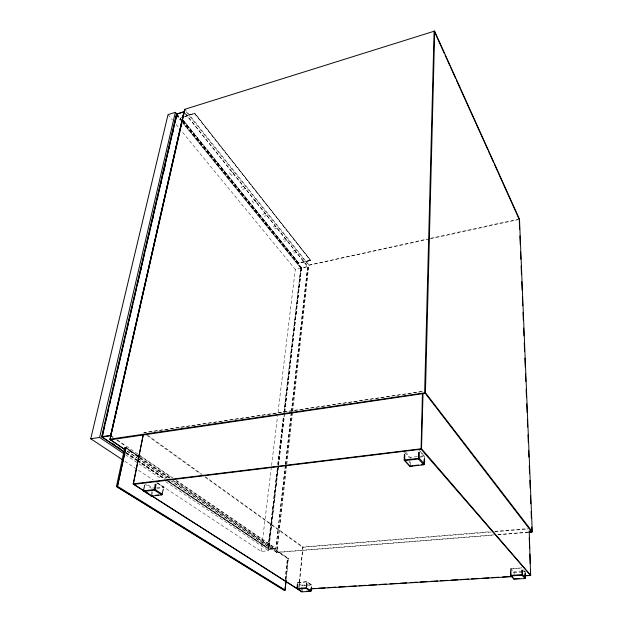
<?xml version="1.0" encoding="UTF-8"?>
<svg xmlns="http://www.w3.org/2000/svg" width="623" height="623" viewBox="0 0 623 623"><rect width="100%" height="100%" fill="white"/><g stroke="black" fill="none" stroke-linecap="round" stroke-linejoin="round"><path stroke-width="0.47" stroke-dasharray="3.12 2.34" d="M424.52 458.294L424.567 456.379L420.097 451.254M409.552 462.912L409.623 461.004M410.401 465.015L410.534 461.207M301.61 590.448L302.054 585.721L302.529 585.215L305.184 585.044M302.256 590.557L302.521 587.723M298.744 587.419L302.903 546.986L490.986 531.637M299.141 587.489L302.903 546.986L205.356 476.774M285.163 579.592L287.382 558.418L288.278 558.177L286.206 579.522M285.404 579.639L287.561 558.231L173.249 480.543M286.136 579.592L288.278 558.177M286.681 465.303L276.752 552.492L171.426 481.205M286.79 464.337L292.608 412.185M292.717 411.219L308.86 264.915L184.953 109.329M285.342 465.552L275.888 548.699L268.692 549.291L167.205 481.003M285.443 464.587L291.307 412.465M291.408 411.499L307.622 266.473L184.431 112.498M285.42 465.459L275.888 548.699L176.325 480.754M285.529 464.493L291.385 412.356M291.494 411.39L307.754 266.574L185.179 113.355M286.167 465.194L276.752 552.492L494.008 535.126M286.276 464.228L292.109 412.068M292.218 411.102L308.533 265.258L427.246 239.022M167.821 481.174L268.505 548.622L278.17 466.362M278.279 465.397L284.041 416.086M284.493 412.216L301.283 268.03L300.769 268.217L283.886 412.255M176.574 480.504L276.012 548.567L268.536 549.104L278.294 465.63M278.349 465.054L284.143 415.518M284.555 411.92L301.368 267.968L307.754 266.574L295.302 269.432L181.62 131.165M157.292 482.732L261.185 551.371L268.677 550.763L278.574 465.848M278.613 465.108L284.766 412.784M284.812 411.974L301.54 267.797M277.461 468.356L267.999 548.661L277.313 468.325M277.772 464.454L283.434 416.117M277.913 464.485L283.574 416.148M284.026 412.286L300.862 268.124L183.076 123.105M183.271 120.862L298.752 263.334L183.489 120.379M261.185 551.371L271.464 466.401M271.581 465.436L277.539 416.195M278.006 412.333L295.302 269.432M265.585 213.525L262.711 214.219L264.3 216.22L267.174 215.488L265.593 213.502M231.281 175.172L229.505 172.937L232.496 172.119L234.264 174.362L231.281 175.149M151.015 494.724L151.677 491.306M151.887 494.896L152.542 491.477M184.587 116.781L194.867 113.176L194.656 113.666L310.713 260.694L194.797 113.526L184.533 116.587M510.798 568.924L521.786 567.857L510.416 569.118L513.453 572.467L522.199 572.085M143.703 432.79L423.072 391.392L143.991 432.603M156.848 488.455L163.678 487.373L155.984 482.038M301.322 268.163L182.952 122.201M183.349 120.519L298.635 262.976L310.752 260.375L194.773 113.113L184.61 116.236M307.123 585.558L302.054 585.721L297.545 582.801L306.921 581.718L311.765 585.114L308.003 585.503M297.755 582.63L306.921 581.718L311.765 585.114M510.416 569.118L510.93 568.558L513.959 571.906L514.17 574.367M297.545 582.801L298.028 582.295L302.529 585.215L302.7 585.838M168.599 481.073L268.614 548.497L168.467 481.213M420.291 457.196L424.567 456.379L418.804 449.954M183.692 116.517L180.872 117.716L183.614 116.867M183.364 120.932L298.69 263.365L310.799 260.289L298.752 262.859L298.752 263.334M431.038 238.188L519.115 218.922M429.255 239.092L308.533 265.258L184.54 109.734M430.205 238.889L518.281 219.639M155.649 487.762L152.791 488.105L146.171 483.806M156.607 487.645L163.273 486.851L163.514 487.669M405.729 452.259L410.393 457.422L419.092 456.386M420.058 456.27L423.92 455.81L424.154 456.737M268.568 548.544L267.913 548.559M494.864 531.318L528.795 528.553M491.08 532.05L302.614 547.29L205.006 477.125M494.958 531.738L527.922 529.052M494.132 534.846L276.986 552.227L171.917 481.353M498.011 534.534L528.055 532.128M497.886 534.814L527.954 532.408M308.72 584.826L311.368 584.654L311.547 585.285M522.035 571.4L513.959 571.906L513.453 572.467L513.5 574.242M522.931 571.338L524.73 571.229L525.275 571.727L524.099 570.38M306.656 582.061L307.31 582.178M301.594 268.03L183.31 122.443M300.893 268.256L182.96 123.222M144.809 483.97L151.436 488.261M124.826 461.285L153.235 480.053M156.389 482.56L163.678 487.373M125.371 454.704L161.598 478.986M165.625 481.688L268.677 550.763M125.854 452.251L137.146 459.867M137.956 460.413L165.375 478.9M126.516 452.944L137.005 460.008M137.808 460.553L165.243 479.04M125.846 452.913L136.429 460.093M137.146 460.522L164.682 479.11M125.963 453.155L136.593 460.405M137.239 460.74L164.628 479.173M126.89 450.865L137.34 457.944M138.142 458.489L167.089 478.09M127.201 451.278L136.85 457.804M137.652 458.349L166.598 477.942M140.237 458.107L170.024 478.355M139.139 457.741L169.588 478.425M172.797 480.598L287.382 558.418L288.418 558.34L174.066 480.442M110.481 435.82L112.895 437.463M116.906 440.204L125.737 446.232M140.191 456.098L172.314 478.012M140.284 457.446L170.982 478.425M110.754 435.547L113.962 437.735M117.179 439.931L138.041 454.183M138.843 454.735L172.555 477.763M147.924 435.438L202.21 474.508M146.755 435.259L201.073 474.298M404.459 452.353L409.716 458.146M523.546 569.881L524.885 571.922M168.031 114.632L172.353 119.889M176.06 124.398L179.151 128.159M176.332 114.796L180.623 120.083M176.216 114.912L180.506 120.2M176.792 113.939L182.103 120.652M182.718 121.407L301.641 268.054M176.582 114.149L180.857 119.421M176.823 114.648L180.577 119.234M410.393 457.422L410.627 458.349M296.704 252.424L293.939 253.07L292.514 251.264L295.279 250.633L296.704 252.447M287.203 240.54L284.407 241.218L282.928 239.349L285.731 238.695L287.203 240.564M277.367 228.236L274.533 228.937L272.999 227.006L275.841 226.32L277.367 228.259M254.963 200.217L256.606 202.296L253.693 203.043L252.05 200.964L254.963 200.217M245.649 188.567L242.697 189.369L240.992 187.212L243.943 186.433L245.641 188.59"/><path stroke-width="0.93" d="M434.091 31.15L424.637 392.529L531.832 532.104L532.268 531.629L519.496 219.132L434.69 31.36L434.091 31.15L434.69 31.36L425.431 392.724L532.268 531.629L529.028 532.05M424.076 459.61L423.695 464.781L410.09 466.347L404.171 460.039L404.389 454.268M424.52 458.294L424.38 464.049L423.695 464.781L418.539 458.995L418.477 452.251M422.433 394.172L421.078 449.206L530.617 575.496L529.2 530.765M422.994 394.304L421.514 448.739L421.078 449.206L133.361 484.398L143.025 435.835M419.404 452.454L419.232 458.255L418.539 458.995L404.81 460.615L404.171 460.039L419.232 458.255L424.38 464.049L421.241 464.719M404.755 454.868L404.81 460.615L410.09 466.347L413.088 465.654M311.375 587.178L310.776 591.32L301.906 591.85L296.992 588.509L297.451 583.759M311.593 587.014L310.776 591.32L306.306 588.424L297.373 588.976L297.568 584.538M306.571 583.019L306.306 588.424L307.139 584.086M286.035 580.55L285.03 590.183L284.189 590.355L116.4 486.54L124.764 447.828L125.799 447.594L139.614 457.08M286.105 580.488L284.929 590.308L116.446 486.423L117.654 486.384L285.1 590.121L284.29 590.222M144.614 485.403L143.438 490.862L151.249 496.103L161.77 494.896L163.358 489.094M155.174 484.118L154.426 490.145L161.77 494.896L162.393 494.249L155.057 489.491L143.438 490.862M156.054 484.297L155.057 489.491L154.426 490.145L143.835 491.391L143.586 490.574M143.119 435.625L133.112 484.071L147.861 493.447M125.939 447.773L117.412 486.625L125.939 447.773L124.943 447.711M176.792 113.939L101.962 437.097L110.754 435.547L183.964 111.836L176.582 114.149L183.824 111.743M104.882 425.081L102.46 436.482L101.635 436.606L110.754 435.547M105.318 423.188L108.604 408.992M109.703 404.265L110.575 400.472M111.019 398.58L112.989 390.068M113.425 388.168L116.711 373.971M117.147 372.079L121.096 355.048M121.532 353.155L122.404 349.371M122.848 347.478L124.818 338.959M125.254 337.066L128.54 322.87M128.977 320.977L132.925 303.938M133.361 302.046L136.647 287.849M137.083 285.957L144.754 252.829M145.19 250.937L148.476 236.74M148.913 234.848L156.583 201.72M157.019 199.827L176.519 115.598M140.993 269.915L141.655 267.072M149.099 234.894L149.754 232.06M152.822 218.805L153.476 215.963M157.198 199.874L157.853 197.039M160.921 183.785L161.575 180.95M163.327 173.381L164.199 169.588M164.643 167.696L165.297 164.861M169.02 148.772L169.674 145.93M172.742 132.683L173.396 129.841M175.149 122.272L176.029 118.487M90.732 438.763L99.61 437.432L175.359 112.335L168.031 114.632L90.732 438.763L122.388 459.673M530.469 569.477L530.617 575.496L524.8 575.847M524.948 573.705L524.987 578.526L514.17 579.172L510.587 575.379L510.463 570.909M519.232 219.436L494.304 164.02M296.992 588.509L306.127 587.793L311.251 590.806L306.602 591.243M530.695 575.263L421.514 448.739L133.205 483.884L301.906 591.85L302.171 591.507L301.516 591.391M525.111 578.16L525.306 572.615M434.254 31.189L184.665 109.344L110.006 439.433L124.787 449.642M176.823 114.648L176.216 114.912L101.635 436.606L124.32 451.94M155.548 495.308L158.413 494.974M414.895 465.443L418.524 465.031M528.927 532.33L531.832 532.104L531.738 526.965M311.562 588.634L315.44 588.392M318.353 588.221L325.136 587.808M328.048 587.629L335.805 587.154M338.71 586.975L345.5 586.562M348.405 586.383L356.169 585.908M359.074 585.737L365.865 585.324M368.769 585.145L376.526 584.67M379.438 584.491L386.221 584.078M390.099 583.844L396.89 583.432M399.795 583.253L406.585 582.84M410.464 582.598L417.246 582.186M420.159 582.007L426.95 581.594M430.828 581.36L437.611 580.947M440.523 580.768L447.306 580.356M451.184 580.114L457.975 579.702M460.88 579.522L468.636 579.047M471.549 578.876L478.332 578.463M482.21 578.222L489 577.809M491.913 577.63L498.696 577.217M502.574 576.984L509.365 576.563M524.878 575.621L529.721 575.325M311.407 588.844L512.192 576.618M515.205 578.751L519.707 578.479M184.953 109.329L110.006 439.433L125.278 449.775M513.632 578.674L514.17 579.172L510.587 575.379L522.549 574.64L525.493 577.965L524.987 578.526L522.027 575.208L521.716 570.022M409.459 465.77L410.37 465.965M183.964 111.836L110.481 435.82M151.132 495.534L298.791 589.615M99.61 437.432L123.759 453.622M111.992 443.163L114.414 444.791M117.638 446.964L120.06 448.599M124.514 452.275L101.962 437.097M128.969 450.452L132.185 452.641M135.409 454.829L137.823 456.464M175.359 112.335L177.197 114.601M434.659 32.077L444.261 53.329M445.063 55.097L449.868 65.727M450.67 67.494L455.475 78.124M456.27 79.892L487.895 149.855M488.697 151.623L493.502 162.253M519.27 220.402L519.621 229.132M519.901 235.922L520.26 244.66M520.532 251.451L520.851 259.207M521.124 265.998L521.482 274.727M521.755 281.526L522.113 290.256M522.385 297.046L522.744 305.776M523.016 312.567L523.336 320.331M523.647 328.087L523.966 335.852M524.239 342.642L524.597 351.372M524.87 358.163L525.228 366.892M525.5 373.683L525.82 381.447M526.139 389.204L526.451 396.968M526.731 403.759L527.081 412.488M527.362 419.279L527.673 427.043M527.993 434.799L528.304 442.564M528.623 450.328L528.896 457.118M529.254 465.848L529.566 473.605M529.846 480.395L530.157 488.159M530.477 495.924L530.788 503.68M531.108 511.444L531.38 518.235M529.231 537.657L529.643 548.263M529.869 554.049L530.243 563.69M522.393 570.154L522.549 574.64L522.027 575.208L511.133 575.878L510.844 570.715M425.431 392.724L424.839 393.347L110.318 439.846L110.107 439.153L425.431 392.724M151.724 495.744L151.249 496.103L150.852 495.581L151.724 495.744"/></g></svg>
